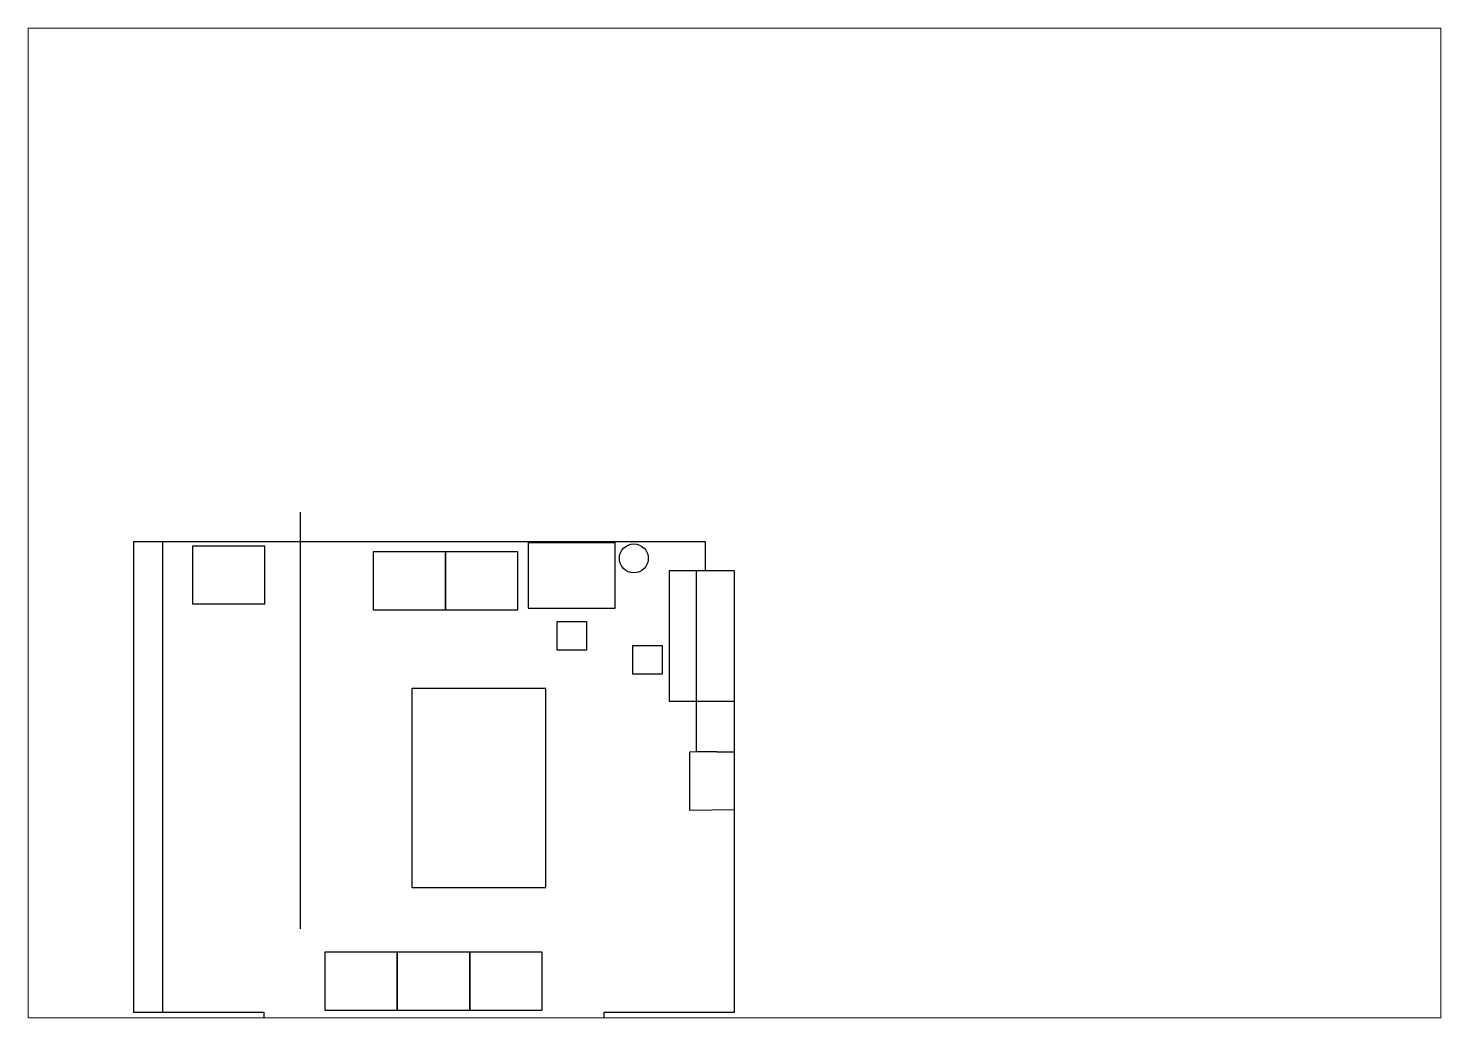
# Paper-space layout 'Layout2' of a CAD drawing. Header units: inches. Extents: x 1.15 to 10.31, y 0.8 to 7.23.
# The model-space entities are those that its viewports show. They can reach past a viewport. Long polylines and large blocks are cut down to what shows.
import ezdxf

# ---------------------------------------------------------------- set-up
doc = ezdxf.new("R2010")
doc.units = ezdxf.units.IN
doc.header["$MEASUREMENT"] = 0
for name, color, linetype in [('cncの机', 4, 'Continuous'), ('コート', 3, 'Continuous'), ('机', 2, 'Continuous')]:
    doc.layers.add(name, color=color, linetype=linetype)

msp = doc.modelspace()

# ---------------------------------------------------------------- linework, layer by layer
msp.add_line((765.5, 360), (790, 360))
for points in [[(750, 650), (0, 650), (0, 0), (140, 0), (140, -100), (610, -100), (610, 0), (790, 0), (790, 610)], [(790, 610), (750, 610), (750, 650)], [(765.5, 360), (737.5, 360), (737.5, 610)]]:
    msp.add_lwpolyline(points)
for points in [[(585.4, 500.1), (545, 500.1), (545, 540), (585.4, 540)], [(690.3, 467.1), (649.8, 467.1), (649.8, 507), (690.3, 507)]]:
    msp.add_lwpolyline(points, close=True)
msp.add_circle((651, 627.2), 20)
at = {"layer": 'cncの机'}
for points in [[(505, 558.5), (625, 558.5), (625, 648.5), (505, 648.5)], [(700, 610), (700, 430), (790, 430), (790, 610)]]:
    msp.add_lwpolyline(points, close=True, dxfattribs=at)
at = {"layer": 'コート'}
msp.add_lwpolyline([(529.6, 172.2), (529.6, 447.2), (344.6, 447.2), (344.6, 172.2)], close=True, dxfattribs=at)
at = {"layer": '机'}
msp.add_line((190.1, 691), (190.1, 115), dxfattribs=at)
msp.add_lwpolyline([(0, 650), (-40, 650), (-40, 0), (0, 0)], dxfattribs=at)
for points in [[(41.4, 564.2), (141.4, 564.2), (141.4, 644.2), (41.4, 644.2)], [(291, 556), (391, 556), (391, 636), (291, 636)], [(391, 556), (491, 556), (491, 636), (391, 636)], [(790, 280), (790, 360), (728, 359.2), (728, 279.2)], [(224.3, 3), (324.3, 3), (324.3, 83), (224.3, 83)], [(324.3, 3), (424.3, 3), (424.3, 83), (324.3, 83)], [(424.3, 3), (524.3, 3), (524.3, 83), (424.3, 83)]]:
    msp.add_lwpolyline(points, close=True, dxfattribs=at)

psp = doc.layouts.new('Layout2')

# ---------------------------------------------------------------- viewports
at = {"layer": '机', "view_target_point": (10.239, 332.6697)}
psp.add_viewport(center=(5.7283, 4.0157), size=(9.1654, 6.425198), view_center_point=(779.761, 343.3893), view_height=1367.570793, dxfattribs=at)

doc.saveas('drawing.dxf')
